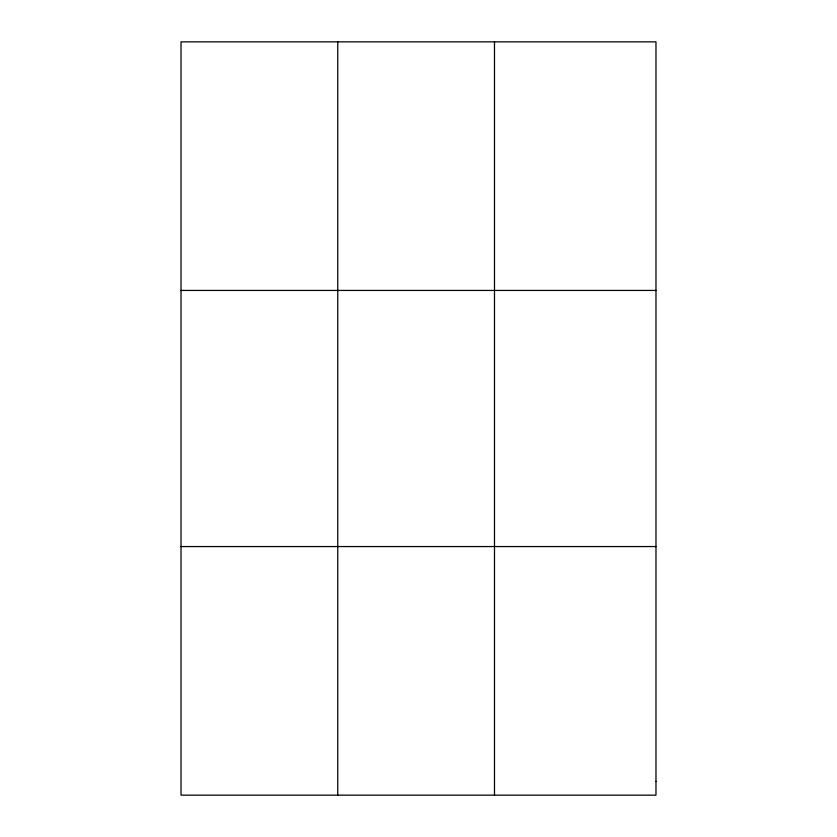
<?xml version="1.0" encoding="UTF-8"?>
<svg xmlns="http://www.w3.org/2000/svg" width="837" height="837" viewBox="0 0 837 837"><rect width="100%" height="100%" fill="white"/><g stroke="black" fill="none" stroke-linecap="round" stroke-linejoin="round"><path stroke-width="1.26" d="M337.761 795.15L337.761 41.85M494.489 795.15L494.489 41.85M181.022 290.439L655.978 290.439M181.022 546.561L655.978 546.561M655.978 781.339L655.978 795.15L181.022 795.15L181.022 41.85L655.978 41.85L655.978 781.339"/></g></svg>
